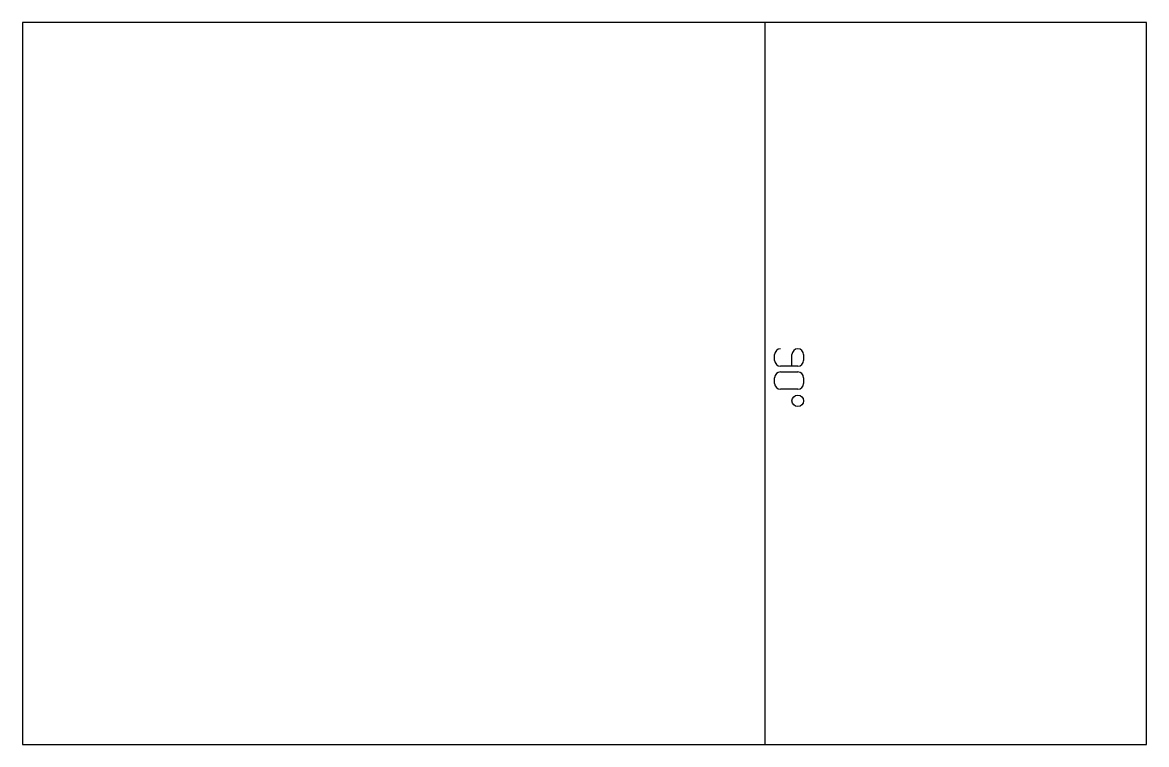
# Model space of a CAD drawing. Header units: millimetres. Extents: x 0 to 77.8, y 0 to 50.
import ezdxf

# ---------------------------------------------------------------- set-up
doc = ezdxf.new("R2010")
doc.units = ezdxf.units.MM
for name, color, linetype in [('Unfold011_Sketch', 7, 'CONTINUOUS'), ('Unfold011_Sketch_Bend_Labels', 7, 'CONTINUOUS'), ('Unfold011_Sketch_Bends', 7, 'CONTINUOUS')]:
    doc.layers.add(name, color=color, linetype=linetype)

msp = doc.modelspace()

# ---------------------------------------------------------------- linework, layer by layer
at = {"layer": 'Unfold011_Sketch'}
for p, q in [((50, 50), (0, 50)), ((0, 50), (0, 0)), ((52.827, 50), (50, 50)), ((77.827, 50), (52.827, 50)), ((77.827, 0), (77.827, 50)), ((0, 0), (50, 0)), ((50, 0), (52.827, 0)), ((52.827, 0), (77.827, 0))]:
    msp.add_line(p, q, dxfattribs=at)
at = {"layer": 'Unfold011_Sketch_Bend_Labels'}
for p, q in [((52.08, 26.6), (52.08, 27)), ((53.28, 26.2), (53.28, 27)), ((54.08, 27), (54.08, 26.6)), ((53.68, 26.2), (52.48, 26.2)), ((52.48, 25.8), (53.68, 25.8)), ((52.08, 25), (52.08, 25.4)), ((54.08, 25.4), (54.08, 25)), ((53.68, 24.6), (52.48, 24.6))]:
    msp.add_line(p, q, dxfattribs=at)
msp.add_circle((53.68, 23.8), 0.4, dxfattribs=at)
for centre, start, end in [((52.48, 27), 90, 180), ((53.68, 27), 0, -180), ((52.48, 26.6), -180, -90), ((53.68, 26.6), -90, 0), ((52.48, 25.4), 90, 180), ((53.68, 25.4), 0, 90), ((52.48, 25), 180, -90), ((53.68, 25), -90, 0)]:
    msp.add_arc(centre, 0.4, start, end, dxfattribs=at)
at = {"layer": 'Unfold011_Sketch_Bends'}
msp.add_line((51.414, 0), (51.414, 50), dxfattribs=at)

doc.saveas('drawing.dxf')
